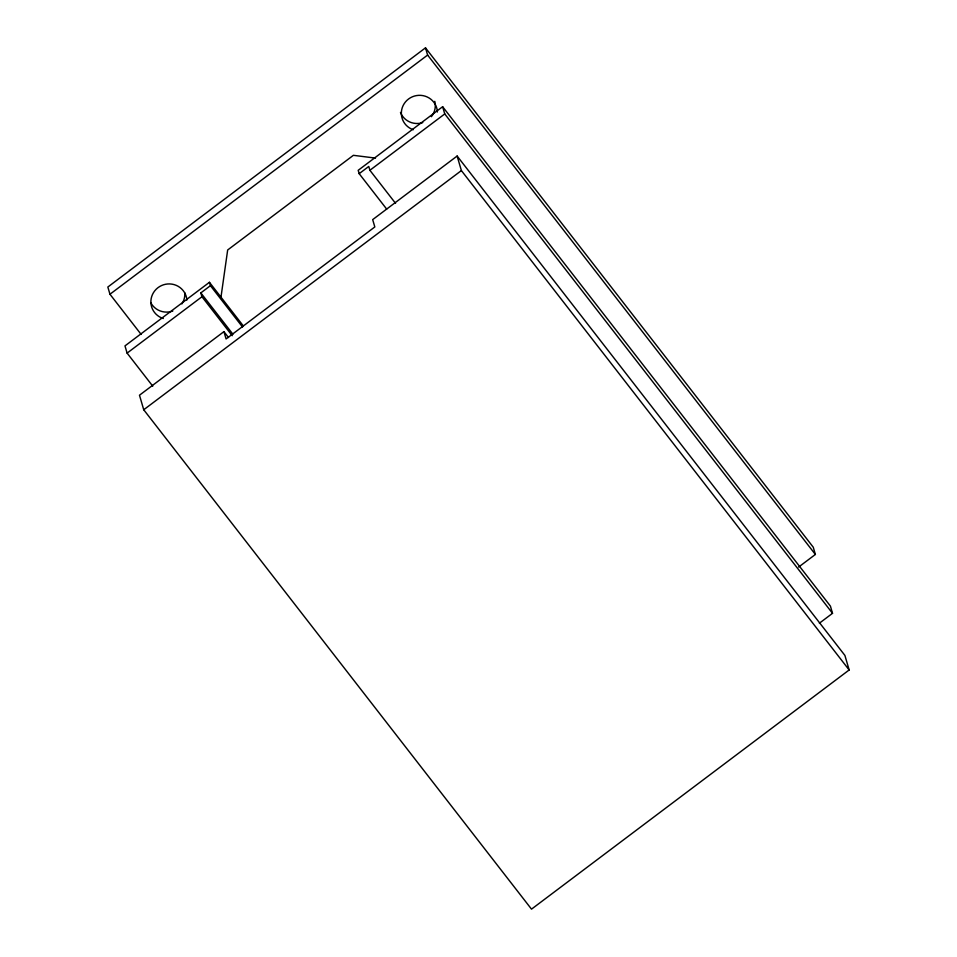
<?xml version="1.0" encoding="UTF-8"?>
<svg xmlns="http://www.w3.org/2000/svg" width="957" height="957" viewBox="0 0 957 957"><rect width="100%" height="100%" fill="white"/><g stroke="black" fill="none" stroke-linecap="round" stroke-linejoin="round"><path stroke-width="1.44" d="M220.804 298.405L227.67 249.98L353.384 155.321L375.491 158.096M798.652 567.046L815.376 554.45L813.271 547.237L425.494 47.85L107.842 287.028L109.959 294.242L141.122 334.388M109.959 294.242L427.612 55.063L425.494 47.85M243.293 325.906L209.439 282.303L124.984 345.896L127.102 353.109L152.761 386.161M819.383 623.21L832.518 613.317L830.413 606.104L442.636 106.717L358.193 170.31L359.174 173.672L386.676 209.093M232.216 335.716L201.951 296.742L200.826 292.902L210.42 285.676L209.439 282.303M359.174 173.672L368.768 166.446L369.892 170.286L395.564 203.351M127.102 353.109L201.951 296.742M369.892 170.286L444.754 113.931L442.636 106.717M223.938 331.624L139.483 395.217L143.729 409.763L531.506 909.15L849.158 669.972L844.899 655.425L457.135 156.039L372.68 219.62L374.821 226.953L226.079 338.957L223.938 331.624L228.508 337.522M143.729 409.763L461.382 170.573L457.135 156.039M427.612 55.063L815.376 554.45M444.754 113.931L832.518 613.317M461.382 170.573L849.158 669.972M210.42 285.676L242.516 327.007M200.826 292.902L232.922 334.232M434.789 101.346A18.075 17.681 -16.3 0 1 431.38 116.694M422.755 122.616A18.075 17.681 -16.3 0 1 400.481 112.459M184.785 292.842A18.075 17.681 -16.3 0 1 181.914 303.907M172.786 311.037A18.075 17.681 -16.3 0 1 150.716 302.603M413.268 129.745A18.075 17.681 -16.3 0 1 401.761 109.445A18.075 17.681 -16.3 0 1 420.913 95.365A18.075 17.681 -16.3 0 1 437.409 111.993M163.3 318.514A18.075 17.681 -16.3 0 1 151.182 298.572A18.075 17.681 -16.3 0 1 169.891 283.93A18.075 17.681 -16.3 0 1 186.902 300.055"/></g></svg>
